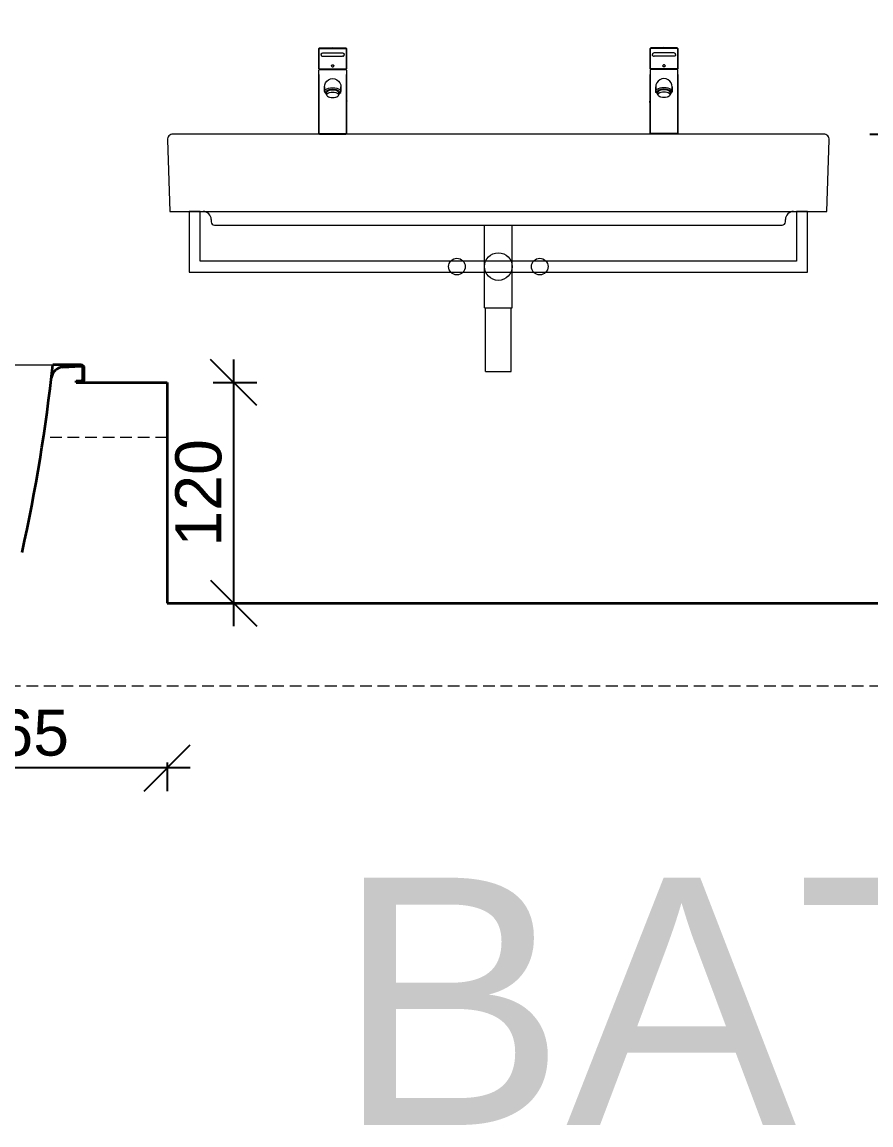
# Model space of a CAD drawing. Header units: millimetres. Extents: x -6165 to 15297, y -629 to 15029.
# Drawn here: x 9094 to 9554, y 9454 to 10052 of the extents above; entities that cross this region are included whole.
import ezdxf

# ---------------------------------------------------------------- set-up
doc = ezdxf.new("R2010")
doc.units = ezdxf.units.MM
doc.linetypes.add('ČÁRKOVANÁ2', pattern=[9.525, 6.35, -3.175])
for name, color, linetype, lineweight in [('3', 7, 'ČÁRKOVANÁ2', 0), ('dim', 4, 'Continuous', 0), ('equipments', 137, 'Continuous', 13), ('section', 5, 'Continuous', 35), ('section2', 5, 'Continuous', 35)]:
    doc.layers.add(name, color=color, linetype=linetype, lineweight=lineweight)
doc.styles.add('ARIAL', font='arial.ttf')
doc.styles.get("Standard").update_dxf_attribs({"font": 'arial.ttf'})
doc.dimstyles.new('25', dxfattribs={"dimtxt": 25, "dimasz": 25, "dimexe": 12.5, "dimexo": 25, "dimgap": 6.25, "dimtad": 1, "dimdec": 0, "dimdsep": 46, "dimlunit": 6, "dimtxsty": 'ARIAL', "dimblk": 'OBLIQUE', "dimcen": 25, "dimdle": 12.5, "dimclrd": 256, "dimclre": 256, "dimclrt": 2, "dimadec": 0, "dimazin": 0, "dimtfac": 1, "dimtdec": 0, "dimtmove": 0, "dimatfit": 1, "dimldrblk": 'DOTSMALL', "dimfxl": 1, "dimtvp": 1, "dimtolj": 1, "dimtzin": 0, "dimarcsym": 0})

# ---------------------------------------------------------------- blocks, each defined once
blk = doc.blocks.new('A$C0CBC4D60')
at = {"layer": 'equipments', "linetype": 'Continuous'}
blk.add_lwpolyline([(-595, -140), (595, -140), (599.6, -10.4, 0.425099), (589.6, 0), (-589.6, 0, 0.425099), (-599.6, -10.4)], format="xyb", close=True, dxfattribs=at)
blk.add_lwpolyline([(-520, -155), (-520, -159, 0.414214), (-514, -165), (514, -165, 0.414214), (520, -159), (520, -155)], format="xyb", dxfattribs=at)
for centre, radius in [((0, -240), 25), ((-75, -240), 15), ((75, -240), 15)]:
    blk.add_circle(centre, radius, dxfattribs=at)
for centre, start, end in [((-535, -155), 0, 90), ((535, -155), 90, 180)]:
    blk.add_arc(centre, 15, start, end, dxfattribs=at)
blk = doc.blocks.new('A$C12B516C9')
at = {"layer": 'equipments'}
for p, q in [((-25, -150), (-25, 0)), ((-25, -150), (-25, 0)), ((-25, 0), (25, 0)), ((25, -150), (25, 0)), ((-25, -150), (25, -150)), ((-23, -265), (-23, -150)), ((-23, -265), (-23, -150)), ((23, -265), (23, -150)), ((23, -265), (23, -168)), ((-23, -265), (-22.8, -265)), ((-22.8, -265), (-22.2, -265)), ((-22.2, -265), (-21.2, -265)), ((-21.2, -265), (-19.9, -265)), ((-19.9, -265), (-18.2, -265)), ((-18.2, -265), (-16.2, -265)), ((-16.2, -265), (-14, -265)), ((-14, -265), (-11.4, -265)), ((-11.4, -265), (-8.8, -265)), ((-8.8, -265), (-5.9, -265)), ((-5.9, -265), (-3, -265)), ((-3, -265), (0, -265)), ((0, -265), (3, -265)), ((3, -265), (5.9, -265)), ((5.9, -265), (8.8, -265)), ((8.8, -265), (11.4, -265)), ((11.4, -265), (14, -265)), ((14, -265), (16.2, -265)), ((16.2, -265), (18.2, -265)), ((18.2, -265), (19.9, -265)), ((19.9, -265), (21.2, -265)), ((21.2, -265), (22.2, -265)), ((22.2, -265), (22.8, -265)), ((22.8, -265), (23, -265))]:
    blk.add_line(p, q, dxfattribs=at)
blk = doc.blocks.new('_Oblique')
at = {"color": 0, "linetype": 'ByBlock', "lineweight": -2}
blk.add_line((-0.5, -0.5), (0.5, 0.5), dxfattribs=at)
blk = doc.blocks.new('*D14')
at = {"layer": 'Defpoints', "color": 0, "transparency": 16777216}
for p in [(9172.4, 9856.82), (9208.5, 9856.82), (9172.4, 9737.06)]:
    blk.add_point(p, dxfattribs=at)
at = {"layer": 'dim', "lineweight": -2, "transparency": 16777216}
for p, q in [((9208.5, 9724.56), (9208.5, 9869.32)), ((9197.4, 9856.82), (9221, 9856.82)), ((9197.4, 9737.06), (9221, 9737.06))]:
    blk.add_line(p, q, dxfattribs=at)
at = {"layer": 'dim', "lineweight": -2, "transparency": 16777216, "xscale": 25, "yscale": 25, "zscale": 25}
for p, rotation in [((9208.5, 9856.82), 90), ((9208.5, 9737.06), 270)]:
    blk.add_blockref('_Oblique', p, dxfattribs=dict(at, rotation=rotation))
at = {"layer": 'dim', "color": 2, "transparency": 16777216, "insert": (9189.49, 9796.94), "char_height": 25, "attachment_point": 5, "rotation": 90, "style": 'ARIAL'}
blk.add_mtext('\\A1;120', dxfattribs=at)
blk = doc.blocks.new('_DotSmall')
at = {"color": 0, "linetype": 'ByBlock', "const_width": 0.5}
blk.add_lwpolyline([(-0.0625, 0, 1), (0.0625, 0, 1)], format="xyb", close=True, dxfattribs=at)
blk = doc.blocks.new('*D15')
at = {"layer": 'Defpoints', "color": 0, "transparency": 16777216}
for p in [(9528.56, 9991.54), (9528.56, 9737.06), (9625.5, 9737.06)]:
    blk.add_point(p, dxfattribs=at)
at = {"layer": 'dim', "lineweight": -2, "transparency": 16777216}
for p, q in [((9625.5, 10004.04), (9625.5, 9724.56)), ((9553.56, 9991.54), (9638, 9991.54)), ((9553.56, 9737.06), (9638, 9737.06))]:
    blk.add_line(p, q, dxfattribs=at)
at = {"layer": 'dim', "lineweight": -2, "transparency": 16777216, "xscale": 25, "yscale": 25, "zscale": 25}
for p, rotation in [((9625.5, 9991.54), 90), ((9625.5, 9737.06), 270)]:
    blk.add_blockref('_Oblique', p, dxfattribs=dict(at, rotation=rotation))
at = {"layer": 'dim', "color": 2, "transparency": 16777216, "insert": (9606.49, 9864.3), "char_height": 25, "attachment_point": 5, "rotation": 90, "style": 'ARIAL'}
blk.add_mtext('\\A1;254', dxfattribs=at)
blk = doc.blocks.new('*D16')
at = {"layer": 'Defpoints', "color": 0, "transparency": 16777216}
for p in [(9531.67, 10096.33), (9625.5, 10096.33), (9528.56, 9991.54)]:
    blk.add_point(p, dxfattribs=at)
at = {"layer": 'dim', "lineweight": -2, "transparency": 16777216}
for p, q in [((9625.5, 9979.04), (9625.5, 10108.83)), ((9556.67, 10096.33), (9638, 10096.33)), ((9553.56, 9991.54), (9638, 9991.54))]:
    blk.add_line(p, q, dxfattribs=at)
at = {"layer": 'dim', "lineweight": -2, "transparency": 16777216, "xscale": 25, "yscale": 25, "zscale": 25}
for p, rotation in [((9625.5, 10096.33), 90), ((9625.5, 9991.54), 270)]:
    blk.add_blockref('_Oblique', p, dxfattribs=dict(at, rotation=rotation))
at = {"layer": 'dim', "color": 2, "transparency": 16777216, "insert": (9606.49, 10043.94), "char_height": 25, "attachment_point": 5, "rotation": 90, "style": 'ARIAL'}
blk.add_mtext('\\A1;105', dxfattribs=at)
blk = doc.blocks.new('*D35')
at = {"layer": 'Defpoints', "color": 0, "transparency": 16777216}
for p in [(9007.73, 9737.66), (9172.4, 9737.06), (9007.73, 9647.7)]:
    blk.add_point(p, dxfattribs=at)
at = {"layer": 'dim', "lineweight": -2, "transparency": 16777216}
for p, q in [((9007.73, 9650.7), (9007.73, 9635.2)), ((9172.4, 9650.7), (9172.4, 9635.2)), ((9184.9, 9647.7), (8995.23, 9647.7))]:
    blk.add_line(p, q, dxfattribs=at)
at = {"layer": 'dim', "lineweight": -2, "transparency": 16777216, "xscale": 25, "yscale": 25, "zscale": 25, "rotation": 180}
blk.add_blockref('_Oblique', (9007.73, 9647.7), dxfattribs=at)
at = {"layer": 'dim', "lineweight": -2, "transparency": 16777216, "xscale": 25, "yscale": 25, "zscale": 25}
blk.add_blockref('_Oblique', (9172.4, 9647.7), dxfattribs=at)
at = {"layer": 'dim', "color": 2, "transparency": 16777216, "insert": (9090.06, 9666.72), "char_height": 25, "attachment_point": 5, "style": 'ARIAL'}
blk.add_mtext('\\A1;165', dxfattribs=at)

msp = doc.modelspace()

# ---------------------------------------------------------------- linework, layer by layer
at = {"layer": '3', "color": 0}
for p, q in [((9172.397, 9826.879), (9105.309, 9826.879)), ((10197.81, 9692.153), (8850.552, 9692.153))]:
    msp.add_line(p, q, dxfattribs=at)
at = {"layer": 'equipments', "color": 0}
for p, q in [((9254.702, 10037.95), (9255.001, 10038.249)), ((9254.702, 10037.95), (9255.001, 10038.249)), ((9254.702, 10026.872), (9254.702, 10037.95)), ((9254.702, 10037.95), (9254.972, 10037.95)), ((9254.702, 10037.95), (9254.972, 10037.95)), ((9254.702, 10037.95), (9254.702, 10026.872)), ((9254.972, 10037.95), (9255.69, 10037.95)), ((9255.001, 10038.249), (9256.498, 10038.403)), ((9255.001, 10038.249), (9256.498, 10038.403)), ((9255.001, 10038.249), (9255.271, 10038.249)), ((9255.271, 10038.249), (9255.96, 10038.249)), ((9255.69, 10037.95), (9256.918, 10037.95)), ((9255.9, 10034.656), (9255.93, 10034.896)), ((9255.9, 10034.656), (9255.93, 10034.417)), ((9255.93, 10034.896), (9256.019, 10035.105)), ((9255.93, 10034.417), (9256.019, 10034.207)), ((9255.96, 10038.249), (9257.127, 10038.249)), ((9256.019, 10035.105), (9256.169, 10035.285)), ((9256.169, 10034.028), (9256.019, 10034.207)), ((9256.169, 10035.285), (9256.349, 10035.435)), ((9256.169, 10034.028), (9256.349, 10033.878)), ((9256.349, 10035.435), (9256.558, 10035.525)), ((9256.349, 10033.878), (9256.558, 10033.788)), ((9256.498, 10038.403), (9262.187, 10038.548)), ((9256.498, 10038.403), (9262.187, 10038.548)), ((9256.558, 10035.525), (9256.798, 10035.554)), ((9256.558, 10033.788), (9256.798, 10033.758)), ((9256.798, 10035.554), (9256.858, 10035.554)), ((9256.798, 10033.758), (9256.858, 10033.758)), ((9256.858, 10035.554), (9256.977, 10035.554)), ((9256.858, 10033.758), (9256.977, 10033.758)), ((9256.918, 10037.95), (9258.474, 10037.95)), ((9256.977, 10035.554), (9257.205, 10035.554)), ((9256.977, 10033.758), (9257.205, 10033.758)), ((9257.127, 10038.249), (9258.594, 10038.249)), ((9257.205, 10035.554), (9257.506, 10035.554)), ((9257.205, 10033.758), (9257.506, 10033.758)), ((9257.506, 10035.554), (9257.941, 10035.554)), ((9257.506, 10033.758), (9257.941, 10033.758)), ((9257.941, 10035.554), (9258.396, 10035.554)), ((9257.941, 10033.758), (9258.396, 10033.758)), ((9258.396, 10035.554), (9258.955, 10035.554)), ((9258.396, 10033.758), (9258.955, 10033.758)), ((9258.474, 10037.95), (9260.271, 10037.95)), ((9258.594, 10038.249), (9260.331, 10038.249)), ((9258.955, 10035.554), (9259.539, 10035.554)), ((9258.955, 10033.758), (9259.539, 10033.758)), ((9259.539, 10035.554), (9260.15, 10035.554)), ((9259.539, 10033.758), (9260.15, 10033.758)), ((9260.15, 10035.554), (9260.78, 10035.554)), ((9260.15, 10033.758), (9260.78, 10033.758)), ((9260.271, 10037.95), (9262.187, 10037.95)), ((9260.331, 10038.249), (9262.187, 10038.249)), ((9260.78, 10035.554), (9261.498, 10035.554)), ((9260.78, 10033.758), (9261.498, 10033.758)), ((9261.498, 10035.554), (9262.187, 10035.554)), ((9261.498, 10033.758), (9262.187, 10033.758)), ((9262.187, 10038.548), (9267.879, 10038.402)), ((9262.187, 10038.249), (9264.043, 10038.249)), ((9262.187, 10037.95), (9264.103, 10037.95)), ((9262.187, 10035.554), (9262.875, 10035.554)), ((9262.187, 10033.758), (9262.875, 10033.758)), ((9262.875, 10035.554), (9263.594, 10035.554)), ((9262.875, 10033.758), (9263.594, 10033.758)), ((9263.594, 10035.554), (9264.224, 10035.554)), ((9263.594, 10033.758), (9264.224, 10033.758)), ((9264.043, 10038.249), (9265.78, 10038.249)), ((9264.103, 10037.95), (9265.899, 10037.95)), ((9264.224, 10035.554), (9264.835, 10035.554)), ((9264.224, 10033.758), (9264.835, 10033.758)), ((9264.835, 10035.554), (9265.419, 10035.554)), ((9264.835, 10033.758), (9265.419, 10033.758)), ((9265.419, 10035.554), (9265.978, 10035.554)), ((9265.419, 10033.758), (9265.978, 10033.758)), ((9265.78, 10038.249), (9267.247, 10038.249)), ((9265.899, 10037.95), (9267.456, 10037.95)), ((9265.978, 10035.554), (9266.433, 10035.554)), ((9265.978, 10033.758), (9266.433, 10033.758)), ((9266.433, 10035.554), (9266.868, 10035.554)), ((9266.433, 10033.758), (9266.868, 10033.758)), ((9266.868, 10035.554), (9267.169, 10035.554)), ((9266.868, 10033.758), (9267.169, 10033.758)), ((9267.169, 10035.554), (9267.396, 10035.554)), ((9267.169, 10033.758), (9267.396, 10033.758)), ((9267.247, 10038.249), (9268.414, 10038.249)), ((9267.396, 10035.554), (9267.516, 10035.554)), ((9267.396, 10033.758), (9267.516, 10033.758)), ((9267.456, 10037.95), (9268.684, 10037.95)), ((9267.516, 10035.554), (9267.576, 10035.554)), ((9267.516, 10033.758), (9267.576, 10033.758)), ((9267.549, 10035.551), (9267.576, 10035.554)), ((9267.549, 10035.551), (9267.815, 10035.525)), ((9267.549, 10033.761), (9267.576, 10033.758)), ((9267.815, 10033.788), (9267.576, 10033.758)), ((9267.815, 10035.525), (9268.025, 10035.435)), ((9267.815, 10033.788), (9268.025, 10033.878)), ((9267.879, 10038.402), (9269.372, 10038.249)), ((9268.025, 10035.435), (9268.205, 10035.285)), ((9268.025, 10033.878), (9268.205, 10034.028)), ((9268.205, 10035.285), (9268.354, 10035.105)), ((9268.354, 10034.207), (9268.205, 10034.028)), ((9268.354, 10035.105), (9268.444, 10034.896)), ((9268.354, 10034.207), (9268.444, 10034.417)), ((9268.414, 10038.249), (9269.103, 10038.249)), ((9268.444, 10034.896), (9268.474, 10034.656)), ((9268.444, 10034.417), (9268.474, 10034.656)), ((9268.684, 10037.95), (9269.402, 10037.95)), ((9269.103, 10038.249), (9269.372, 10038.249)), ((9269.372, 10038.249), (9269.672, 10037.95)), ((9269.402, 10037.95), (9269.672, 10037.95)), ((9269.672, 10037.95), (9269.672, 10026.872)), ((9269.672, 10026.872), (9269.672, 10037.95)), ((9434.691, 10038.249), (9434.391, 10037.95)), ((9434.661, 10037.95), (9434.391, 10037.95)), ((9434.391, 10037.95), (9434.391, 10026.872)), ((9434.391, 10026.872), (9434.391, 10037.95)), ((9435.379, 10037.95), (9434.661, 10037.95)), ((9436.184, 10038.402), (9434.691, 10038.249)), ((9434.96, 10038.249), (9434.691, 10038.249)), ((9435.649, 10038.249), (9434.96, 10038.249)), ((9436.607, 10037.95), (9435.379, 10037.95)), ((9435.619, 10034.896), (9435.589, 10034.656)), ((9435.619, 10034.417), (9435.589, 10034.656)), ((9435.709, 10035.105), (9435.619, 10034.896)), ((9435.709, 10034.207), (9435.619, 10034.417)), ((9436.816, 10038.249), (9435.649, 10038.249)), ((9435.858, 10035.285), (9435.709, 10035.105)), ((9435.709, 10034.207), (9435.858, 10034.028)), ((9436.038, 10035.435), (9435.858, 10035.285)), ((9436.038, 10033.878), (9435.858, 10034.028)), ((9436.248, 10035.525), (9436.038, 10035.435)), ((9436.248, 10033.788), (9436.038, 10033.878)), ((9441.876, 10038.548), (9436.184, 10038.402)), ((9436.514, 10035.551), (9436.248, 10035.525)), ((9436.248, 10033.788), (9436.487, 10033.758)), ((9436.547, 10035.554), (9436.487, 10035.554)), ((9436.514, 10035.551), (9436.487, 10035.554)), ((9436.514, 10033.761), (9436.487, 10033.758)), ((9436.547, 10033.758), (9436.487, 10033.758)), ((9436.667, 10035.554), (9436.547, 10035.554)), ((9436.667, 10033.758), (9436.547, 10033.758)), ((9438.164, 10037.95), (9436.607, 10037.95)), ((9436.894, 10035.554), (9436.667, 10035.554)), ((9436.894, 10033.758), (9436.667, 10033.758)), ((9438.283, 10038.249), (9436.816, 10038.249)), ((9437.195, 10035.554), (9436.894, 10035.554)), ((9437.195, 10033.758), (9436.894, 10033.758)), ((9437.63, 10035.554), (9437.195, 10035.554)), ((9437.63, 10033.758), (9437.195, 10033.758)), ((9438.085, 10035.554), (9437.63, 10035.554)), ((9438.085, 10033.758), (9437.63, 10033.758)), ((9438.644, 10035.554), (9438.085, 10035.554)), ((9438.644, 10033.758), (9438.085, 10033.758)), ((9439.96, 10037.95), (9438.164, 10037.95)), ((9440.02, 10038.249), (9438.283, 10038.249)), ((9439.228, 10035.554), (9438.644, 10035.554)), ((9439.228, 10033.758), (9438.644, 10033.758)), ((9439.839, 10035.554), (9439.228, 10035.554)), ((9439.839, 10033.758), (9439.228, 10033.758)), ((9440.469, 10035.554), (9439.839, 10035.554)), ((9440.469, 10033.758), (9439.839, 10033.758)), ((9441.876, 10037.95), (9439.96, 10037.95)), ((9441.876, 10038.249), (9440.02, 10038.249)), ((9441.187, 10035.554), (9440.469, 10035.554)), ((9441.187, 10033.758), (9440.469, 10033.758)), ((9441.876, 10035.554), (9441.187, 10035.554)), ((9441.876, 10033.758), (9441.187, 10033.758)), ((9447.565, 10038.403), (9441.876, 10038.548)), ((9447.565, 10038.403), (9441.876, 10038.548)), ((9443.732, 10038.249), (9441.876, 10038.249)), ((9443.792, 10037.95), (9441.876, 10037.95)), ((9442.565, 10035.554), (9441.876, 10035.554)), ((9442.565, 10033.758), (9441.876, 10033.758)), ((9443.283, 10035.554), (9442.565, 10035.554)), ((9443.283, 10033.758), (9442.565, 10033.758)), ((9443.913, 10035.554), (9443.283, 10035.554)), ((9443.913, 10033.758), (9443.283, 10033.758)), ((9445.469, 10038.249), (9443.732, 10038.249)), ((9445.589, 10037.95), (9443.792, 10037.95)), ((9444.524, 10035.554), (9443.913, 10035.554)), ((9444.524, 10033.758), (9443.913, 10033.758)), ((9445.108, 10035.554), (9444.524, 10035.554)), ((9445.108, 10033.758), (9444.524, 10033.758)), ((9445.667, 10035.554), (9445.108, 10035.554)), ((9445.667, 10033.758), (9445.108, 10033.758)), ((9446.936, 10038.249), (9445.469, 10038.249)), ((9447.145, 10037.95), (9445.589, 10037.95)), ((9446.122, 10035.554), (9445.667, 10035.554)), ((9446.122, 10033.758), (9445.667, 10033.758)), ((9446.557, 10035.554), (9446.122, 10035.554)), ((9446.557, 10033.758), (9446.122, 10033.758)), ((9446.858, 10035.554), (9446.557, 10035.554)), ((9446.858, 10033.758), (9446.557, 10033.758)), ((9447.085, 10035.554), (9446.858, 10035.554)), ((9447.085, 10033.758), (9446.858, 10033.758)), ((9448.103, 10038.249), (9446.936, 10038.249)), ((9447.205, 10035.554), (9447.085, 10035.554)), ((9447.205, 10033.758), (9447.085, 10033.758)), ((9448.373, 10037.95), (9447.145, 10037.95)), ((9447.265, 10035.554), (9447.205, 10035.554)), ((9447.265, 10033.758), (9447.205, 10033.758)), ((9447.505, 10035.525), (9447.265, 10035.554)), ((9447.505, 10033.788), (9447.265, 10033.758)), ((9447.714, 10035.435), (9447.505, 10035.525)), ((9447.714, 10033.878), (9447.505, 10033.788)), ((9449.061, 10038.249), (9447.565, 10038.403)), ((9449.061, 10038.249), (9447.565, 10038.403)), ((9447.894, 10035.285), (9447.714, 10035.435)), ((9447.894, 10034.028), (9447.714, 10033.878)), ((9448.044, 10035.105), (9447.894, 10035.285)), ((9447.894, 10034.028), (9448.044, 10034.207)), ((9448.133, 10034.896), (9448.044, 10035.105)), ((9448.133, 10034.417), (9448.044, 10034.207)), ((9448.792, 10038.249), (9448.103, 10038.249)), ((9448.163, 10034.656), (9448.133, 10034.896)), ((9448.163, 10034.656), (9448.133, 10034.417)), ((9449.091, 10037.95), (9448.373, 10037.95)), ((9449.061, 10038.249), (9448.792, 10038.249)), ((9449.361, 10037.95), (9449.061, 10038.249)), ((9449.361, 10037.95), (9449.061, 10038.249)), ((9449.361, 10037.95), (9449.091, 10037.95)), ((9449.361, 10037.95), (9449.091, 10037.95)), ((9449.361, 10026.872), (9449.361, 10037.95)), ((9449.361, 10037.95), (9449.361, 10026.872)), ((9261.588, 10028.552), (9261.618, 10028.701)), ((9261.588, 10028.552), (9261.618, 10028.402)), ((9261.618, 10028.701), (9261.678, 10028.851)), ((9261.618, 10028.402), (9261.678, 10028.252)), ((9261.678, 10028.851), (9261.768, 10028.971)), ((9261.678, 10028.252), (9261.768, 10028.133)), ((9261.768, 10028.971), (9261.887, 10029.061)), ((9261.768, 10028.133), (9261.887, 10028.043)), ((9261.887, 10029.061), (9262.037, 10029.121)), ((9261.887, 10028.043), (9262.037, 10027.983)), ((9262.037, 10029.121), (9262.187, 10029.151)), ((9262.037, 10027.983), (9262.187, 10027.953)), ((9262.187, 10029.151), (9262.337, 10029.121)), ((9262.187, 10027.953), (9262.337, 10027.983)), ((9262.337, 10029.121), (9262.486, 10029.061)), ((9262.337, 10027.983), (9262.486, 10028.043)), ((9262.486, 10029.061), (9262.606, 10028.971)), ((9262.486, 10028.043), (9262.606, 10028.133)), ((9262.606, 10028.971), (9262.696, 10028.851)), ((9262.606, 10028.133), (9262.696, 10028.252)), ((9262.696, 10028.851), (9262.756, 10028.701)), ((9262.696, 10028.252), (9262.756, 10028.402)), ((9262.756, 10028.701), (9262.786, 10028.552)), ((9262.756, 10028.402), (9262.786, 10028.552)), ((9441.307, 10028.701), (9441.277, 10028.552)), ((9441.307, 10028.402), (9441.277, 10028.552)), ((9441.367, 10028.851), (9441.307, 10028.701)), ((9441.367, 10028.252), (9441.307, 10028.402)), ((9441.457, 10028.971), (9441.367, 10028.851)), ((9441.457, 10028.133), (9441.367, 10028.252)), ((9441.577, 10029.061), (9441.457, 10028.971)), ((9441.577, 10028.043), (9441.457, 10028.133)), ((9441.726, 10029.121), (9441.577, 10029.061)), ((9441.726, 10027.983), (9441.577, 10028.043)), ((9441.876, 10029.151), (9441.726, 10029.121)), ((9441.876, 10027.953), (9441.726, 10027.983)), ((9442.026, 10029.121), (9441.876, 10029.151)), ((9442.026, 10027.983), (9441.876, 10027.953)), ((9442.175, 10029.061), (9442.026, 10029.121)), ((9442.175, 10028.043), (9442.026, 10027.983)), ((9442.295, 10028.971), (9442.175, 10029.061)), ((9442.295, 10028.133), (9442.175, 10028.043)), ((9442.385, 10028.851), (9442.295, 10028.971)), ((9442.385, 10028.252), (9442.295, 10028.133)), ((9442.445, 10028.701), (9442.385, 10028.851)), ((9442.445, 10028.402), (9442.385, 10028.252)), ((9442.475, 10028.552), (9442.445, 10028.701)), ((9442.475, 10028.552), (9442.445, 10028.402)), ((9254.702, 10026.872), (9255.001, 10026.573)), ((9254.702, 10026.872), (9254.972, 10026.872)), ((9254.702, 10026.872), (9255.001, 10026.573)), ((9254.702, 10026.872), (9254.972, 10026.872)), ((9254.702, 10023.878), (9254.762, 10026.273)), ((9254.702, 9991.843), (9254.702, 10023.878)), ((9254.702, 10023.878), (9254.702, 9991.843)), ((9254.762, 10026.273), (9254.852, 10026.453)), ((9254.852, 10026.453), (9255.001, 10026.573)), ((9254.972, 10026.872), (9255.69, 10026.872)), ((9255.001, 10026.573), (9255.271, 10026.573)), ((9255.271, 10026.573), (9255.96, 10026.573)), ((9255.69, 10026.872), (9256.918, 10026.872)), ((9255.96, 10026.573), (9257.127, 10026.573)), ((9256.918, 10026.872), (9258.474, 10026.872)), ((9257.127, 10026.573), (9258.594, 10026.573)), ((9258.474, 10026.872), (9260.271, 10026.872)), ((9258.594, 10026.573), (9260.331, 10026.573)), ((9259.013, 10020.323), (9259.941, 10021.039)), ((9259.941, 10021.039), (9261.019, 10021.487)), ((9260.271, 10026.872), (9262.187, 10026.872)), ((9260.331, 10026.573), (9262.187, 10026.573)), ((9261.019, 10021.487), (9262.187, 10021.636)), ((9262.187, 10026.872), (9264.103, 10026.872)), ((9262.187, 10026.573), (9264.043, 10026.573)), ((9262.187, 10021.636), (9263.354, 10021.487)), ((9263.354, 10021.487), (9264.432, 10021.039)), ((9264.043, 10026.573), (9265.78, 10026.573)), ((9264.103, 10026.872), (9265.899, 10026.872)), ((9264.432, 10021.039), (9265.36, 10020.323)), ((9265.78, 10026.573), (9267.247, 10026.573)), ((9265.899, 10026.872), (9267.456, 10026.872)), ((9267.247, 10026.573), (9268.414, 10026.573)), ((9267.456, 10026.872), (9268.684, 10026.872)), ((9268.414, 10026.573), (9269.103, 10026.573)), ((9268.684, 10026.872), (9269.402, 10026.872)), ((9269.103, 10026.573), (9269.372, 10026.573)), ((9269.372, 10026.573), (9269.672, 10026.872)), ((9269.372, 10026.573), (9269.522, 10026.453)), ((9269.402, 10026.872), (9269.672, 10026.872)), ((9269.522, 10026.453), (9269.612, 10026.273)), ((9269.612, 10026.273), (9269.672, 10023.878)), ((9269.672, 9991.843), (9269.672, 10023.878)), ((9269.672, 10023.878), (9269.672, 9991.843)), ((9434.661, 10026.872), (9434.391, 10026.872)), ((9434.691, 10026.573), (9434.391, 10026.872)), ((9434.451, 10026.273), (9434.391, 10023.878)), ((9434.391, 9991.843), (9434.391, 10023.878)), ((9434.391, 10023.878), (9434.391, 9991.843)), ((9434.541, 10026.453), (9434.451, 10026.273)), ((9434.691, 10026.573), (9434.541, 10026.453)), ((9435.379, 10026.872), (9434.661, 10026.872)), ((9434.96, 10026.573), (9434.691, 10026.573)), ((9435.649, 10026.573), (9434.96, 10026.573)), ((9436.607, 10026.872), (9435.379, 10026.872)), ((9436.816, 10026.573), (9435.649, 10026.573)), ((9438.164, 10026.872), (9436.607, 10026.872)), ((9438.283, 10026.573), (9436.816, 10026.573)), ((9439.96, 10026.872), (9438.164, 10026.872)), ((9440.02, 10026.573), (9438.283, 10026.573)), ((9439.631, 10021.039), (9438.703, 10020.323)), ((9440.708, 10021.487), (9439.631, 10021.039)), ((9441.876, 10026.872), (9439.96, 10026.872)), ((9441.876, 10026.573), (9440.02, 10026.573)), ((9441.876, 10021.636), (9440.708, 10021.487)), ((9443.792, 10026.872), (9441.876, 10026.872)), ((9443.732, 10026.573), (9441.876, 10026.573)), ((9443.044, 10021.487), (9441.876, 10021.636)), ((9444.122, 10021.039), (9443.044, 10021.487)), ((9445.469, 10026.573), (9443.732, 10026.573)), ((9445.589, 10026.872), (9443.792, 10026.872)), ((9445.05, 10020.323), (9444.122, 10021.039)), ((9446.936, 10026.573), (9445.469, 10026.573)), ((9447.145, 10026.872), (9445.589, 10026.872)), ((9448.103, 10026.573), (9446.936, 10026.573)), ((9448.373, 10026.872), (9447.145, 10026.872)), ((9448.792, 10026.573), (9448.103, 10026.573)), ((9449.091, 10026.872), (9448.373, 10026.872)), ((9449.061, 10026.573), (9448.792, 10026.573)), ((9449.361, 10026.872), (9449.061, 10026.573)), ((9449.361, 10026.872), (9449.061, 10026.573)), ((9449.211, 10026.453), (9449.061, 10026.573)), ((9449.361, 10026.872), (9449.091, 10026.872)), ((9449.361, 10026.872), (9449.091, 10026.872)), ((9449.301, 10026.273), (9449.211, 10026.453)), ((9449.361, 10023.878), (9449.301, 10026.273)), ((9449.361, 9991.843), (9449.361, 10023.878)), ((9449.361, 10023.878), (9449.361, 9991.843)), ((9257.696, 10017.162), (9257.846, 10018.325)), ((9257.696, 10015.738), (9257.696, 10017.162)), ((9257.696, 10017.122), (9257.696, 10017.162)), ((9257.696, 10017.162), (9257.696, 10017.122)), ((9257.696, 10017.162), (9257.696, 10015.738)), ((9257.696, 10016.751), (9257.696, 10017.122)), ((9257.696, 10017.122), (9257.696, 10016.751)), ((9257.696, 10016.099), (9257.696, 10016.751)), ((9257.696, 10016.751), (9257.696, 10016.099)), ((9257.696, 10015.223), (9257.696, 10016.099)), ((9257.696, 10016.099), (9257.696, 10015.223)), ((9257.696, 10015.223), (9257.696, 10014.692)), ((9257.696, 10014.692), (9257.696, 10015.223)), ((9257.696, 10014.692), (9257.846, 10015.206)), ((9257.846, 10018.325), (9258.295, 10019.399)), ((9257.846, 10015.206), (9258.295, 10015.679)), ((9258.295, 10019.399), (9259.013, 10020.323)), ((9258.295, 10015.679), (9259.013, 10016.122)), ((9258.444, 10014.608), (9258.804, 10015.022)), ((9258.804, 10015.022), (9259.432, 10015.383)), ((9259.013, 10016.122), (9259.941, 10016.436)), ((9259.343, 10014.875), (9259.852, 10015.182)), ((9259.432, 10015.383), (9260.241, 10015.65)), ((9259.852, 10015.182), (9260.54, 10015.41)), ((9259.941, 10016.436), (9261.019, 10016.642)), ((9260.241, 10015.65), (9261.169, 10015.824)), ((9260.54, 10015.41), (9261.349, 10015.556)), ((9261.019, 10016.642), (9262.187, 10016.702)), ((9261.169, 10015.824), (9262.187, 10015.877)), ((9261.349, 10015.556), (9262.187, 10015.61)), ((9262.187, 10016.702), (9263.354, 10016.642)), ((9262.187, 10015.877), (9263.205, 10015.824)), ((9262.187, 10015.61), (9263.025, 10015.556)), ((9263.025, 10015.556), (9263.833, 10015.41)), ((9263.205, 10015.824), (9264.133, 10015.65)), ((9263.354, 10016.642), (9264.432, 10016.436)), ((9263.833, 10015.41), (9264.522, 10015.182)), ((9264.133, 10015.65), (9264.941, 10015.383)), ((9264.432, 10016.436), (9265.36, 10016.122)), ((9264.522, 10015.182), (9265.031, 10014.875)), ((9264.941, 10015.383), (9265.57, 10015.022)), ((9265.36, 10020.323), (9266.079, 10019.399)), ((9265.36, 10016.122), (9266.079, 10015.679)), ((9265.57, 10015.022), (9265.929, 10014.608)), ((9266.079, 10019.399), (9266.528, 10018.325)), ((9266.079, 10015.679), (9266.528, 10015.206)), ((9266.528, 10018.325), (9266.678, 10017.162)), ((9266.528, 10015.206), (9266.678, 10014.692)), ((9266.678, 10017.162), (9266.678, 10017.122)), ((9266.678, 10017.122), (9266.678, 10017.162)), ((9266.678, 10016.751), (9266.678, 10017.122)), ((9266.678, 10017.122), (9266.678, 10016.751)), ((9266.678, 10016.099), (9266.678, 10016.751)), ((9266.678, 10016.751), (9266.678, 10016.099)), ((9266.678, 10015.223), (9266.678, 10016.099)), ((9266.678, 10016.099), (9266.678, 10015.223)), ((9266.678, 10015.223), (9266.678, 10014.692)), ((9266.678, 10014.692), (9266.678, 10015.223)), ((9437.535, 10018.325), (9437.385, 10017.162)), ((9437.385, 10017.162), (9437.385, 10017.122)), ((9437.385, 10017.122), (9437.385, 10017.162)), ((9437.385, 10016.751), (9437.385, 10017.122)), ((9437.385, 10017.122), (9437.385, 10016.751)), ((9437.385, 10016.099), (9437.385, 10016.751)), ((9437.385, 10016.751), (9437.385, 10016.099)), ((9437.385, 10015.223), (9437.385, 10016.099)), ((9437.385, 10016.099), (9437.385, 10015.223)), ((9437.385, 10015.223), (9437.385, 10014.692)), ((9437.385, 10014.692), (9437.385, 10015.223)), ((9437.535, 10015.206), (9437.385, 10014.692)), ((9437.984, 10019.399), (9437.535, 10018.325)), ((9437.984, 10015.679), (9437.535, 10015.206)), ((9438.703, 10020.323), (9437.984, 10019.399)), ((9438.703, 10016.122), (9437.984, 10015.679)), ((9438.493, 10015.022), (9438.134, 10014.608)), ((9439.122, 10015.383), (9438.493, 10015.022)), ((9439.631, 10016.436), (9438.703, 10016.122)), ((9439.541, 10015.182), (9439.032, 10014.875)), ((9439.93, 10015.65), (9439.122, 10015.383)), ((9440.229, 10015.41), (9439.541, 10015.182)), ((9440.708, 10016.642), (9439.631, 10016.436)), ((9440.858, 10015.824), (9439.93, 10015.65)), ((9441.038, 10015.556), (9440.229, 10015.41)), ((9441.876, 10016.702), (9440.708, 10016.642)), ((9441.876, 10015.877), (9440.858, 10015.824)), ((9441.876, 10015.61), (9441.038, 10015.556)), ((9443.044, 10016.642), (9441.876, 10016.702)), ((9442.894, 10015.824), (9441.876, 10015.877)), ((9442.714, 10015.556), (9441.876, 10015.61)), ((9443.523, 10015.41), (9442.714, 10015.556)), ((9443.822, 10015.65), (9442.894, 10015.824)), ((9444.122, 10016.436), (9443.044, 10016.642)), ((9444.211, 10015.182), (9443.523, 10015.41)), ((9444.63, 10015.383), (9443.822, 10015.65)), ((9445.05, 10016.122), (9444.122, 10016.436)), ((9444.72, 10014.875), (9444.211, 10015.182)), ((9445.259, 10015.022), (9444.63, 10015.383)), ((9445.768, 10019.399), (9445.05, 10020.323)), ((9445.768, 10015.679), (9445.05, 10016.122)), ((9445.618, 10014.608), (9445.259, 10015.022)), ((9446.217, 10018.325), (9445.768, 10019.399)), ((9446.217, 10015.206), (9445.768, 10015.679)), ((9446.367, 10017.162), (9446.217, 10018.325)), ((9446.367, 10014.692), (9446.217, 10015.206)), ((9446.367, 10015.738), (9446.367, 10017.162)), ((9446.367, 10017.122), (9446.367, 10017.162)), ((9446.367, 10017.162), (9446.367, 10017.122)), ((9446.367, 10017.162), (9446.367, 10015.738)), ((9446.367, 10016.751), (9446.367, 10017.122)), ((9446.367, 10017.122), (9446.367, 10016.751)), ((9446.367, 10016.099), (9446.367, 10016.751)), ((9446.367, 10016.751), (9446.367, 10016.099)), ((9446.367, 10015.223), (9446.367, 10016.099)), ((9446.367, 10016.099), (9446.367, 10015.223)), ((9446.367, 10015.223), (9446.367, 10014.692)), ((9446.367, 10014.692), (9446.367, 10015.223)), ((9257.696, 10014.692), (9257.846, 10014.178)), ((9257.846, 10014.178), (9258.295, 10013.705)), ((9258.295, 10014.14), (9258.444, 10014.608)), ((9258.295, 10014.14), (9258.444, 10013.7)), ((9258.295, 10013.705), (9258.804, 10013.286)), ((9258.444, 10013.7), (9258.804, 10013.286)), ((9258.804, 10013.286), (9258.894, 10013.234)), ((9258.894, 10014.14), (9259.013, 10014.515)), ((9258.894, 10012.801), (9258.894, 10014.14)), ((9258.894, 10014.14), (9258.894, 10012.801)), ((9258.894, 10012.801), (9259.013, 10013.175)), ((9258.894, 10012.801), (9259.013, 10012.427)), ((9259.013, 10014.515), (9259.343, 10014.875)), ((9259.013, 10013.175), (9259.343, 10013.536)), ((9259.013, 10012.427), (9259.343, 10012.066)), ((9259.343, 10013.536), (9259.852, 10013.843)), ((9259.343, 10012.066), (9259.852, 10011.759)), ((9259.852, 10013.843), (9260.54, 10014.07)), ((9259.852, 10011.759), (9260.54, 10011.532)), ((9260.54, 10014.07), (9261.349, 10014.217)), ((9260.54, 10011.532), (9261.349, 10011.385)), ((9261.349, 10014.217), (9262.187, 10014.27)), ((9261.349, 10011.385), (9262.187, 10011.331)), ((9262.187, 10014.27), (9263.025, 10014.217)), ((9262.187, 10011.331), (9263.025, 10011.385)), ((9263.025, 10014.217), (9263.833, 10014.07)), ((9263.025, 10011.385), (9263.833, 10011.532)), ((9263.833, 10014.07), (9264.522, 10013.843)), ((9263.833, 10011.532), (9264.522, 10011.759)), ((9264.522, 10013.843), (9265.031, 10013.536)), ((9264.522, 10011.759), (9265.031, 10012.066)), ((9265.031, 10014.875), (9265.36, 10014.515)), ((9265.031, 10013.536), (9265.36, 10013.175)), ((9265.031, 10012.066), (9265.36, 10012.427)), ((9265.36, 10014.515), (9265.48, 10014.14)), ((9265.36, 10013.175), (9265.48, 10012.801)), ((9265.36, 10012.427), (9265.48, 10012.801)), ((9265.48, 10012.801), (9265.48, 10014.14)), ((9265.48, 10014.14), (9265.48, 10012.801)), ((9265.48, 10013.234), (9265.57, 10013.286)), ((9265.57, 10013.286), (9266.079, 10013.705)), ((9265.57, 10013.286), (9265.929, 10013.7)), ((9265.929, 10014.608), (9266.079, 10014.14)), ((9265.929, 10013.7), (9266.079, 10014.14)), ((9266.079, 10013.705), (9266.528, 10014.178)), ((9266.528, 10014.178), (9266.678, 10014.692)), ((9269.672, 10010.012), (9269.912, 10009.466)), ((9269.907, 10008.781), (9269.912, 10009.466)), ((9434.391, 10010.012), (9434.15, 10009.466)), ((9434.156, 10008.781), (9434.15, 10009.466)), ((9437.535, 10014.178), (9437.385, 10014.692)), ((9437.984, 10013.705), (9437.535, 10014.178)), ((9438.134, 10014.608), (9437.984, 10014.14)), ((9438.134, 10013.7), (9437.984, 10014.14)), ((9438.493, 10013.286), (9437.984, 10013.705)), ((9438.493, 10013.286), (9438.134, 10013.7)), ((9438.583, 10013.234), (9438.493, 10013.286)), ((9438.703, 10014.515), (9438.583, 10014.14)), ((9438.583, 10012.801), (9438.583, 10014.14)), ((9438.583, 10014.14), (9438.583, 10012.801)), ((9438.703, 10013.175), (9438.583, 10012.801)), ((9438.703, 10012.427), (9438.583, 10012.801)), ((9439.032, 10014.875), (9438.703, 10014.515)), ((9439.032, 10013.536), (9438.703, 10013.175)), ((9439.032, 10012.066), (9438.703, 10012.427)), ((9439.541, 10013.843), (9439.032, 10013.536)), ((9439.541, 10011.759), (9439.032, 10012.066)), ((9440.229, 10014.07), (9439.541, 10013.843)), ((9440.229, 10011.532), (9439.541, 10011.759)), ((9441.038, 10014.217), (9440.229, 10014.07)), ((9441.038, 10011.385), (9440.229, 10011.532)), ((9441.876, 10014.27), (9441.038, 10014.217)), ((9441.876, 10011.331), (9441.038, 10011.385)), ((9442.714, 10014.217), (9441.876, 10014.27)), ((9442.714, 10011.385), (9441.876, 10011.331)), ((9443.523, 10014.07), (9442.714, 10014.217)), ((9443.523, 10011.532), (9442.714, 10011.385)), ((9444.211, 10013.843), (9443.523, 10014.07)), ((9444.211, 10011.759), (9443.523, 10011.532)), ((9444.72, 10013.536), (9444.211, 10013.843)), ((9444.72, 10012.066), (9444.211, 10011.759)), ((9445.05, 10014.515), (9444.72, 10014.875)), ((9445.05, 10013.175), (9444.72, 10013.536)), ((9445.05, 10012.427), (9444.72, 10012.066)), ((9445.169, 10014.14), (9445.05, 10014.515)), ((9445.169, 10012.801), (9445.05, 10013.175)), ((9445.169, 10012.801), (9445.05, 10012.427)), ((9445.169, 10012.801), (9445.169, 10014.14)), ((9445.169, 10014.14), (9445.169, 10012.801)), ((9445.259, 10013.286), (9445.169, 10013.234)), ((9445.768, 10013.705), (9445.259, 10013.286)), ((9445.618, 10013.7), (9445.259, 10013.286)), ((9445.768, 10014.14), (9445.618, 10014.608)), ((9445.768, 10014.14), (9445.618, 10013.7)), ((9446.217, 10014.178), (9445.768, 10013.705)), ((9446.367, 10014.692), (9446.217, 10014.178)), ((9269.672, 10008.129), (9269.907, 10008.781)), ((9434.391, 10008.129), (9434.156, 10008.781)), ((9254.702, 9991.843), (9255.001, 9991.544)), ((9254.702, 9991.843), (9254.972, 9991.843)), ((9254.702, 9991.843), (9254.972, 9991.843)), ((9254.702, 9991.843), (9255.001, 9991.544)), ((9254.972, 9991.843), (9255.69, 9991.843)), ((9255.001, 9991.544), (9255.271, 9991.544)), ((9255.001, 9991.544), (9255.271, 9991.544)), ((9255.271, 9991.544), (9255.96, 9991.544)), ((9255.271, 9991.544), (9255.96, 9991.544)), ((9255.69, 9991.843), (9256.918, 9991.843)), ((9255.96, 9991.544), (9257.127, 9991.544)), ((9255.96, 9991.544), (9257.127, 9991.544)), ((9256.918, 9991.843), (9258.474, 9991.843)), ((9257.127, 9991.544), (9258.594, 9991.544)), ((9257.127, 9991.544), (9258.594, 9991.544)), ((9258.474, 9991.843), (9260.271, 9991.843)), ((9258.594, 9991.544), (9260.331, 9991.544)), ((9258.594, 9991.544), (9260.331, 9991.544)), ((9260.271, 9991.843), (9262.187, 9991.843)), ((9260.331, 9991.544), (9262.187, 9991.544)), ((9260.331, 9991.544), (9262.187, 9991.544)), ((9262.187, 9991.843), (9264.103, 9991.843)), ((9262.187, 9991.544), (9264.043, 9991.544)), ((9262.187, 9991.544), (9264.043, 9991.544)), ((9264.043, 9991.544), (9265.78, 9991.544)), ((9264.043, 9991.544), (9265.78, 9991.544)), ((9264.103, 9991.843), (9265.899, 9991.843)), ((9265.78, 9991.544), (9267.247, 9991.544)), ((9265.78, 9991.544), (9267.247, 9991.544)), ((9265.899, 9991.843), (9267.456, 9991.843)), ((9267.247, 9991.544), (9268.414, 9991.544)), ((9267.247, 9991.544), (9268.414, 9991.544)), ((9267.456, 9991.843), (9268.684, 9991.843)), ((9268.414, 9991.544), (9269.103, 9991.544)), ((9268.414, 9991.544), (9269.103, 9991.544)), ((9268.684, 9991.843), (9269.402, 9991.843)), ((9269.103, 9991.544), (9269.372, 9991.544)), ((9269.103, 9991.544), (9269.372, 9991.544)), ((9269.372, 9991.544), (9269.672, 9991.843)), ((9269.372, 9991.544), (9269.672, 9991.843)), ((9269.402, 9991.843), (9269.672, 9991.843)), ((9434.691, 9991.544), (9434.391, 9991.843)), ((9434.661, 9991.843), (9434.391, 9991.843)), ((9434.691, 9991.544), (9434.391, 9991.843)), ((9435.379, 9991.843), (9434.661, 9991.843)), ((9434.96, 9991.544), (9434.691, 9991.544)), ((9434.96, 9991.544), (9434.691, 9991.544)), ((9435.649, 9991.544), (9434.96, 9991.544)), ((9435.649, 9991.544), (9434.96, 9991.544)), ((9436.607, 9991.843), (9435.379, 9991.843)), ((9436.816, 9991.544), (9435.649, 9991.544)), ((9436.816, 9991.544), (9435.649, 9991.544)), ((9438.164, 9991.843), (9436.607, 9991.843)), ((9438.283, 9991.544), (9436.816, 9991.544)), ((9438.283, 9991.544), (9436.816, 9991.544)), ((9439.96, 9991.843), (9438.164, 9991.843)), ((9440.02, 9991.544), (9438.283, 9991.544)), ((9440.02, 9991.544), (9438.283, 9991.544)), ((9441.876, 9991.843), (9439.96, 9991.843)), ((9441.876, 9991.544), (9440.02, 9991.544)), ((9441.876, 9991.544), (9440.02, 9991.544)), ((9443.792, 9991.843), (9441.876, 9991.843)), ((9443.732, 9991.544), (9441.876, 9991.544)), ((9443.732, 9991.544), (9441.876, 9991.544)), ((9445.469, 9991.544), (9443.732, 9991.544)), ((9445.469, 9991.544), (9443.732, 9991.544)), ((9445.589, 9991.843), (9443.792, 9991.843)), ((9446.936, 9991.544), (9445.469, 9991.544)), ((9446.936, 9991.544), (9445.469, 9991.544)), ((9447.145, 9991.843), (9445.589, 9991.843)), ((9448.103, 9991.544), (9446.936, 9991.544)), ((9448.103, 9991.544), (9446.936, 9991.544)), ((9448.373, 9991.843), (9447.145, 9991.843)), ((9448.792, 9991.544), (9448.103, 9991.544)), ((9448.792, 9991.544), (9448.103, 9991.544)), ((9449.091, 9991.843), (9448.373, 9991.843)), ((9449.061, 9991.544), (9448.792, 9991.544)), ((9449.061, 9991.544), (9448.792, 9991.544)), ((9449.361, 9991.843), (9449.061, 9991.544)), ((9449.361, 9991.843), (9449.061, 9991.544)), ((9449.361, 9991.843), (9449.091, 9991.843)), ((9449.361, 9991.843), (9449.091, 9991.843)), ((8905.126, 9866.399), (9110.338, 9866.399))]:
    msp.add_line(p, q, dxfattribs=at)
msp.add_lwpolyline([(9513.702, 9949.629), (9513.702, 9922.684), (9190.36, 9922.684), (9190.36, 9949.629), (9184.373, 9949.629), (9184.373, 9916.696), (9519.69, 9916.696), (9519.69, 9949.629)], close=True, dxfattribs=at)
at = {"layer": 'section', "color": 0, "linetype": 'Continuous'}
for p, q in [((9125.692, 9866.399), (9110.338, 9866.399)), ((9115.811, 9865.044), (9125.637, 9865.589)), ((9126.68, 9858.615), (9126.68, 9864.602)), ((9127.488, 9858.615), (9127.488, 9864.602)), ((9122.997, 9857.626), (9125.692, 9857.626)), ((9122.997, 9856.818), (9122.997, 9857.626)), ((9122.997, 9856.818), (9125.692, 9856.818)), ((9125.693, 9856.818), (9172.397, 9856.818)), ((9172.397, 9856.818), (9172.397, 9737.062)), ((9172.397, 9737.062), (10197.81, 9737.062))]:
    msp.add_line(p, q, dxfattribs=at)
for centre, radius, start, end in [((8216.252, 9960.086), 898.981, 347.440964, 354.018069), ((9125.692, 9864.602), 1.796, 0, 93.172592), ((9125.692, 9864.602), 0.988, 0, 93.17231), ((9116.18, 9858.378), 6.676, 93.168144, 173.553133), ((9125.692, 9858.615), 1.796, 270, 0), ((9125.692, 9858.615), 0.988, 270, 0)]:
    msp.add_arc(centre, radius, start, end, dxfattribs=at)

# ---------------------------------------------------------------- block references
at = {"layer": 'equipments', "color": 0, "xscale": 0.2993908037308725, "yscale": 0.2993908037308725, "zscale": 0.2993908037308725}
msp.add_blockref('A$C12B516C9', (9352.031, 9942.145), dxfattribs=at)
at = {"layer": 'section2', "color": 0, "xscale": 0.2993908037308725, "yscale": 0.2993908037308725, "zscale": 0.2993908037308725}
msp.add_blockref('A$C0CBC4D60', (9352.031, 9991.544), dxfattribs=at)

# ---------------------------------------------------------------- texts
at = {"color": 2}
msp.add_text('BATH ', height=134.1431, dxfattribs=at).set_placement((9263.738, 9454.056))

# ---------------------------------------------------------------- dimensions: what is measured, and where the dimension line sits
at = {"layer": 'dim', "color": 0}
for base, p1, p2, picture, middle in [((9625.503, 10096.331), (9528.559, 9991.544), (9531.666, 10096.331), '*D16', (9606.489, 10043.937)), ((9625.503, 9737.062), (9528.559, 9991.544), (9528.559, 9737.062), '*D15', (9606.489, 9864.303)), ((9208.502, 9856.818), (9172.397, 9737.062), (9172.397, 9856.818), '*D14', (9189.488, 9796.94))]:
    dim = msp.add_linear_dim(base=base, p1=p1, p2=p2, angle=90, dimstyle='25', dxfattribs=at)
    dim.commit()
    dim.dimension.update_dxf_attribs({"geometry": picture, "text_midpoint": middle})
dim = msp.add_linear_dim(base=(9007.732, 9647.705), p1=(9172.397, 9737.062), p2=(9007.732, 9737.66), dimstyle='25', override={"dimfxl": 3, "dimfxlon": 1}, dxfattribs=at)
dim.commit()
dim.dimension.update_dxf_attribs({"geometry": '*D35', "text_midpoint": (9090.064, 9666.719)})

doc.saveas('drawing.dxf')
